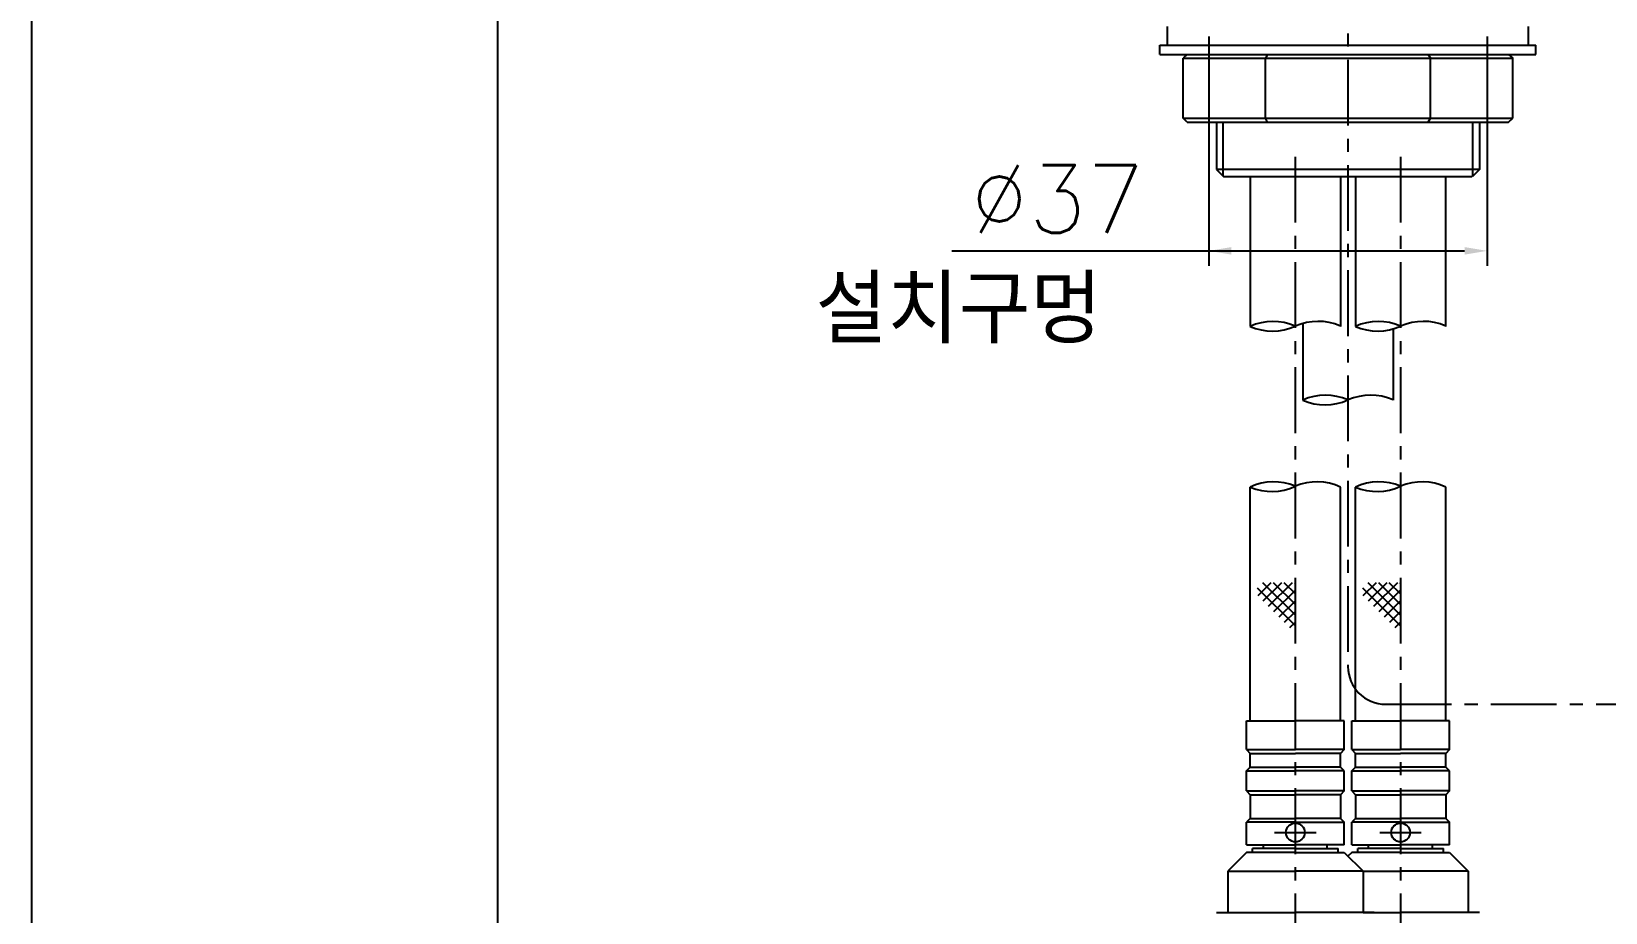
# Model space of a CAD drawing. Extents: x 8594 to 10274, y 9608 to 11210.
# Drawn here: x 8593.8 to 8803.1, y 10346.4 to 10463.6 of the extents above; entities that cross this region are included whole.
import ezdxf

# ---------------------------------------------------------------- set-up
doc = ezdxf.new("R2010")
doc.units = 0
doc.header["$LTSCALE"] = 7
doc.header["$MEASUREMENT"] = 0
doc.linetypes.add('CENTER', pattern=[2, 1.25, -0.25, 0.25, -0.25])
doc.layers.get('0').update_dxf_attribs({"color": 2, "linetype": 'CONTINUOUS'})
for name, color, linetype in [('CL', 1, 'CENTER'), ('D', 2, 'CONTINUOUS'), ('DWG', 7, 'CONTINUOUS'), ('TXT', 5, 'CONTINUOUS')]:
    doc.layers.add(name, color=color, linetype=linetype)
doc.styles.add('GHS', font='ROMANS', dxfattribs={"bigfont": 'GHS'})

# ---------------------------------------------------------------- blocks, each defined once
blk = doc.blocks.new('BORDER')
blk.add_line((0, 1), (0, 0))

msp = doc.modelspace()

# ---------------------------------------------------------------- linework, layer by layer
at = {"color": 7, "linetype": 'Continuous'}
for p, q in [((8744.9, 10461.73), (8744.9, 10464.23)), ((8792.9, 10461.73), (8792.9, 10464.23)), ((8743.9, 10461.73), (8793.9, 10461.73)), ((8743.9, 10460.53), (8743.9, 10461.73)), ((8743.9, 10460.53), (8793.9, 10460.53)), ((8747.53, 10460.53), (8746.96, 10460.03)), ((8746.96, 10460.03), (8790.83, 10460.03)), ((8746.96, 10452.03), (8746.96, 10460.03)), ((8758.21, 10460.53), (8757.93, 10460.03)), ((8757.93, 10452.03), (8757.93, 10460.03)), ((8779.58, 10460.53), (8779.86, 10460.03)), ((8779.86, 10452.03), (8779.86, 10460.03)), ((8790.26, 10460.53), (8790.83, 10460.03)), ((8790.83, 10452.03), (8790.83, 10460.03)), ((8793.9, 10460.53), (8793.9, 10461.73)), ((8746.96, 10452.03), (8790.83, 10452.03)), ((8747.53, 10451.53), (8746.96, 10452.03)), ((8747.53, 10451.53), (8790.26, 10451.53)), ((8751.4, 10451.53), (8751.4, 10445.23)), ((8758.21, 10451.53), (8757.93, 10452.03)), ((8779.58, 10451.53), (8779.86, 10452.03)), ((8786.4, 10451.53), (8786.4, 10445.23)), ((8790.26, 10451.53), (8790.83, 10452.03)), ((8751.4, 10445.23), (8752.4, 10444.23)), ((8786.4, 10445.23), (8751.4, 10445.23)), ((8786.4, 10445.23), (8785.4, 10444.23)), ((8785.39, 10444.23), (8752.4, 10444.23))]:
    msp.add_line(p, q, dxfattribs=at)
at = {"color": 2}
for p, q in [((8756.82, 10389.59), (8761.9, 10384.51)), ((8756.94, 10388.54), (8758.69, 10390.29)), ((8757.52, 10390.29), (8761.9, 10385.92)), ((8757.64, 10387.83), (8760.1, 10390.29)), ((8758.35, 10387.13), (8761.52, 10390.29)), ((8758.94, 10390.29), (8761.9, 10387.34)), ((8759.06, 10386.42), (8761.9, 10389.26)), ((8760.35, 10390.29), (8761.9, 10388.75)), ((8761.77, 10390.29), (8761.9, 10390.17)), ((8770.82, 10389.59), (8775.9, 10384.51)), ((8770.94, 10388.54), (8772.69, 10390.29)), ((8771.52, 10390.29), (8775.9, 10385.92)), ((8771.64, 10387.83), (8774.1, 10390.29)), ((8772.35, 10387.13), (8775.52, 10390.29)), ((8772.94, 10390.29), (8775.9, 10387.34)), ((8773.06, 10386.42), (8775.9, 10389.26)), ((8774.35, 10390.29), (8775.9, 10388.75)), ((8775.77, 10390.29), (8775.9, 10390.17)), ((8759.76, 10385.71), (8761.9, 10387.84)), ((8773.76, 10385.71), (8775.9, 10387.84)), ((8760.47, 10385.01), (8761.9, 10386.43)), ((8761.18, 10384.3), (8761.9, 10385.01)), ((8774.47, 10385.01), (8775.9, 10386.43)), ((8775.18, 10384.3), (8775.9, 10385.01))]:
    msp.add_line(p, q, dxfattribs=at)
at = {"color": 2, "linetype": 'Continuous'}
for centre, radius, start, end in [((8758.92, 10417.63), 7.37, 66.1725, 114.2454), ((8758.87, 10431.09), 7.37, 246.1725, 294.2454), ((8764.92, 10417.53), 7.48, 66.5742, 113.8437), ((8772.92, 10417.63), 7.37, 66.1725, 114.2454), ((8772.87, 10431.09), 7.37, 246.1725, 294.2454), ((8778.92, 10417.53), 7.48, 66.5742, 113.8437), ((8765.92, 10407.82), 7.37, 66.1725, 114.2454), ((8765.87, 10421.28), 7.37, 246.1725, 294.2454), ((8771.92, 10407.72), 7.48, 66.5742, 113.8437), ((8759.03, 10396.3), 7.37, 67.1441, 115.2076), ((8764.76, 10396.3), 7.37, 64.7924, 112.8559), ((8773.03, 10396.3), 7.37, 67.1441, 115.2076), ((8778.76, 10396.3), 7.37, 64.7924, 112.8559), ((8758.76, 10409.75), 7.37, 247.1441, 295.2076), ((8772.76, 10409.75), 7.37, 247.1441, 295.2076)]:
    msp.add_arc(centre, radius, start, end, dxfattribs=at)
at = {"layer": 'CL'}
for p, q in [((8768.9, 10571.81), (8768.9, 10379.09)), ((8761.89, 10446.9), (8761.89, 10331.35)), ((8775.89, 10446.9), (8775.89, 10331.35)), ((8773.9, 10374.09), (9003.9, 10374.09)), ((8759.15, 10357.02), (8764.65, 10357.02)), ((8773.15, 10357.02), (8778.65, 10357.02))]:
    msp.add_line(p, q, dxfattribs=at)
msp.add_arc((8773.9, 10379.09), 5, 180, 270, dxfattribs=at)
at = {"layer": 'D'}
for p, q in [((8750.4, 10462.91), (8750.4, 10432.39)), ((8787.4, 10462.91), (8787.4, 10432.39)), ((8752.29, 10444.33), (8752.29, 10451.53)), ((8785.49, 10444.33), (8785.49, 10451.53)), ((8716.2, 10434.39), (8784.4, 10434.39))]:
    msp.add_line(p, q, dxfattribs=at)
for points in [[(8753.4, 10434.89), (8753.4, 10433.89), (8750.4, 10434.39)], [(8784.4, 10434.89), (8784.4, 10433.89), (8787.4, 10434.39)]]:
    msp.add_solid(points, dxfattribs=at)
at = {"layer": 'DWG'}
for p, q in [((8755.89, 10444.23), (8755.89, 10424.35)), ((8767.89, 10444.23), (8767.89, 10424.35)), ((8769.89, 10444.23), (8769.89, 10424.35)), ((8781.89, 10444.23), (8781.89, 10424.35)), ((8781.89, 10444.23), (8781.89, 10424.35)), ((8762.89, 10424.73), (8762.89, 10414.54)), ((8774.89, 10424.01), (8774.89, 10414.54)), ((8774.89, 10424.01), (8774.89, 10414.54)), ((8755.9, 10371.88), (8755.9, 10402.96)), ((8767.9, 10371.88), (8767.9, 10402.96)), ((8769.9, 10371.88), (8769.9, 10402.96)), ((8781.9, 10371.88), (8781.9, 10402.96)), ((8755.4, 10371.88), (8761.9, 10371.88)), ((8755.4, 10368.05), (8755.4, 10371.88)), ((8768.4, 10371.88), (8761.9, 10371.88)), ((8768.4, 10368.05), (8768.4, 10371.88)), ((8769.4, 10371.88), (8775.9, 10371.88)), ((8769.4, 10368.05), (8769.4, 10371.88)), ((8782.4, 10371.88), (8775.9, 10371.88)), ((8782.4, 10368.05), (8782.4, 10371.88)), ((8755.4, 10368.05), (8761.9, 10368.05)), ((8755.4, 10368.05), (8755.9, 10367.55)), ((8768.4, 10368.05), (8761.9, 10368.05)), ((8768.4, 10368.05), (8767.9, 10367.55)), ((8769.4, 10368.05), (8775.9, 10368.05)), ((8769.4, 10368.05), (8769.9, 10367.55)), ((8782.4, 10368.05), (8775.9, 10368.05)), ((8782.4, 10368.05), (8781.9, 10367.55)), ((8755.4, 10365.21), (8755.9, 10365.71)), ((8755.9, 10367.55), (8761.9, 10367.55)), ((8755.9, 10365.71), (8755.9, 10367.55)), ((8755.9, 10365.71), (8761.9, 10365.71)), ((8767.9, 10367.55), (8761.9, 10367.55)), ((8767.9, 10365.71), (8761.9, 10365.71)), ((8767.9, 10365.71), (8767.9, 10367.55)), ((8768.4, 10365.21), (8767.9, 10365.71)), ((8769.4, 10365.21), (8769.9, 10365.71)), ((8769.9, 10367.55), (8775.9, 10367.55)), ((8769.9, 10365.71), (8769.9, 10367.55)), ((8769.9, 10365.71), (8775.9, 10365.71)), ((8781.9, 10367.55), (8775.9, 10367.55)), ((8781.9, 10365.71), (8775.9, 10365.71)), ((8781.9, 10365.71), (8781.9, 10367.55)), ((8782.4, 10365.21), (8781.9, 10365.71)), ((8755.4, 10362.55), (8755.4, 10365.21)), ((8755.4, 10365.21), (8761.9, 10365.21)), ((8768.4, 10365.21), (8761.9, 10365.21)), ((8768.4, 10362.55), (8768.4, 10365.21)), ((8769.4, 10362.55), (8769.4, 10365.21)), ((8769.4, 10365.21), (8775.9, 10365.21)), ((8782.4, 10365.21), (8775.9, 10365.21)), ((8782.4, 10362.55), (8782.4, 10365.21)), ((8755.4, 10362.55), (8761.9, 10362.55)), ((8755.4, 10362.55), (8755.9, 10362.05)), ((8755.9, 10362.05), (8761.9, 10362.05)), ((8755.9, 10362.05), (8755.9, 10358.88)), ((8768.4, 10362.55), (8761.9, 10362.55)), ((8767.9, 10362.05), (8761.9, 10362.05)), ((8768.4, 10362.55), (8767.9, 10362.05)), ((8767.9, 10362.05), (8767.9, 10358.88)), ((8769.4, 10362.55), (8775.9, 10362.55)), ((8769.4, 10362.55), (8769.9, 10362.05)), ((8769.9, 10362.05), (8775.9, 10362.05)), ((8769.9, 10362.05), (8769.9, 10358.88)), ((8782.4, 10362.55), (8775.9, 10362.55)), ((8781.9, 10362.05), (8775.9, 10362.05)), ((8782.4, 10362.55), (8781.9, 10362.05)), ((8781.9, 10362.05), (8781.9, 10358.88)), ((8755.9, 10358.88), (8755.4, 10358.38)), ((8761.9, 10358.38), (8755.4, 10358.38)), ((8755.4, 10355.38), (8755.4, 10358.38)), ((8755.9, 10358.88), (8761.9, 10358.88)), ((8767.9, 10358.88), (8761.9, 10358.88)), ((8761.9, 10358.38), (8768.4, 10358.38)), ((8767.9, 10358.88), (8768.4, 10358.38)), ((8768.4, 10355.38), (8768.4, 10358.38)), ((8769.9, 10358.88), (8769.4, 10358.38)), ((8775.9, 10358.38), (8769.4, 10358.38)), ((8769.4, 10355.38), (8769.4, 10358.38)), ((8769.9, 10358.88), (8775.9, 10358.88)), ((8781.9, 10358.88), (8775.9, 10358.88)), ((8775.9, 10358.38), (8782.4, 10358.38)), ((8781.9, 10358.88), (8782.4, 10358.38)), ((8782.4, 10355.38), (8782.4, 10358.38)), ((8755.4, 10355.38), (8761.9, 10355.38)), ((8757.65, 10354.88), (8757.65, 10355.38)), ((8768.4, 10355.38), (8761.9, 10355.38)), ((8766.15, 10354.88), (8766.15, 10355.38)), ((8769.4, 10355.38), (8775.9, 10355.38)), ((8771.65, 10354.88), (8771.65, 10355.38)), ((8782.4, 10355.38), (8775.9, 10355.38)), ((8780.15, 10354.88), (8780.15, 10355.38)), ((8755.4, 10354.38), (8752.9, 10351.88)), ((8761.9, 10354.38), (8755.4, 10354.38)), ((8761.9, 10354.38), (8755.4, 10354.38)), ((8757.65, 10354.88), (8756.2, 10354.88)), ((8756.2, 10354.38), (8756.2, 10354.88)), ((8761.9, 10354.88), (8756.2, 10354.88)), ((8761.9, 10354.88), (8767.6, 10354.88)), ((8761.9, 10354.38), (8768.4, 10354.38)), ((8761.9, 10354.38), (8768.4, 10354.38)), ((8766.15, 10354.88), (8767.6, 10354.88)), ((8767.6, 10354.38), (8767.6, 10354.88)), ((8768.4, 10354.38), (8770.9, 10351.88)), ((8769.4, 10354.38), (8768.9, 10353.88)), ((8775.9, 10354.38), (8769.4, 10354.38)), ((8775.9, 10354.38), (8769.4, 10354.38)), ((8771.65, 10354.88), (8770.2, 10354.88)), ((8770.2, 10354.38), (8770.2, 10354.88)), ((8775.9, 10354.88), (8770.2, 10354.88)), ((8775.9, 10354.88), (8781.6, 10354.88)), ((8775.9, 10354.38), (8782.4, 10354.38)), ((8775.9, 10354.38), (8782.4, 10354.38)), ((8780.15, 10354.88), (8781.6, 10354.88)), ((8781.6, 10354.38), (8781.6, 10354.88)), ((8782.4, 10354.38), (8784.9, 10351.88)), ((8752.9, 10351.88), (8752.9, 10346.38)), ((8752.9, 10351.88), (8761.9, 10351.88)), ((8770.9, 10351.88), (8761.9, 10351.88)), ((8770.9, 10351.88), (8770.9, 10346.38)), ((8770.9, 10351.88), (8775.9, 10351.88)), ((8784.9, 10351.88), (8775.9, 10351.88)), ((8784.9, 10351.88), (8784.9, 10346.38)), ((8751.4, 10346.38), (8761.9, 10346.38)), ((8772.4, 10346.38), (8761.9, 10346.38)), ((8770.9, 10346.38), (8775.9, 10346.38)), ((8786.4, 10346.38), (8775.9, 10346.38))]:
    msp.add_line(p, q, dxfattribs=at)
at = {"layer": 'DWG', "color": 4}
msp.add_line((8771.7, 10346.38), (8770.2, 10346.38), dxfattribs=at)
at = {"layer": 'DWG'}
for centre in [(8761.9, 10357.02), (8775.9, 10357.02)]:
    msp.add_circle(centre, 1.25, dxfattribs=at)
at = {"layer": 'TXT'}
msp.add_line((8655.83, 10222.36), (8655.83, 10770.36), dxfattribs=at)

# ---------------------------------------------------------------- block references
at = {"xscale": 840, "yscale": 594, "zscale": 840}
msp.add_blockref('BORDER', (8593.83, 10202.36), dxfattribs=at)

# ---------------------------------------------------------------- texts
at = {"layer": 'DWG', "style": 'GHS'}
for s, p in [('%%C37', (8718.68, 10436.79)), ('설치구멍', (8698.09, 10422.08))]:
    msp.add_text(s, height=9, dxfattribs=at).set_placement(p)

doc.saveas('drawing.dxf')
